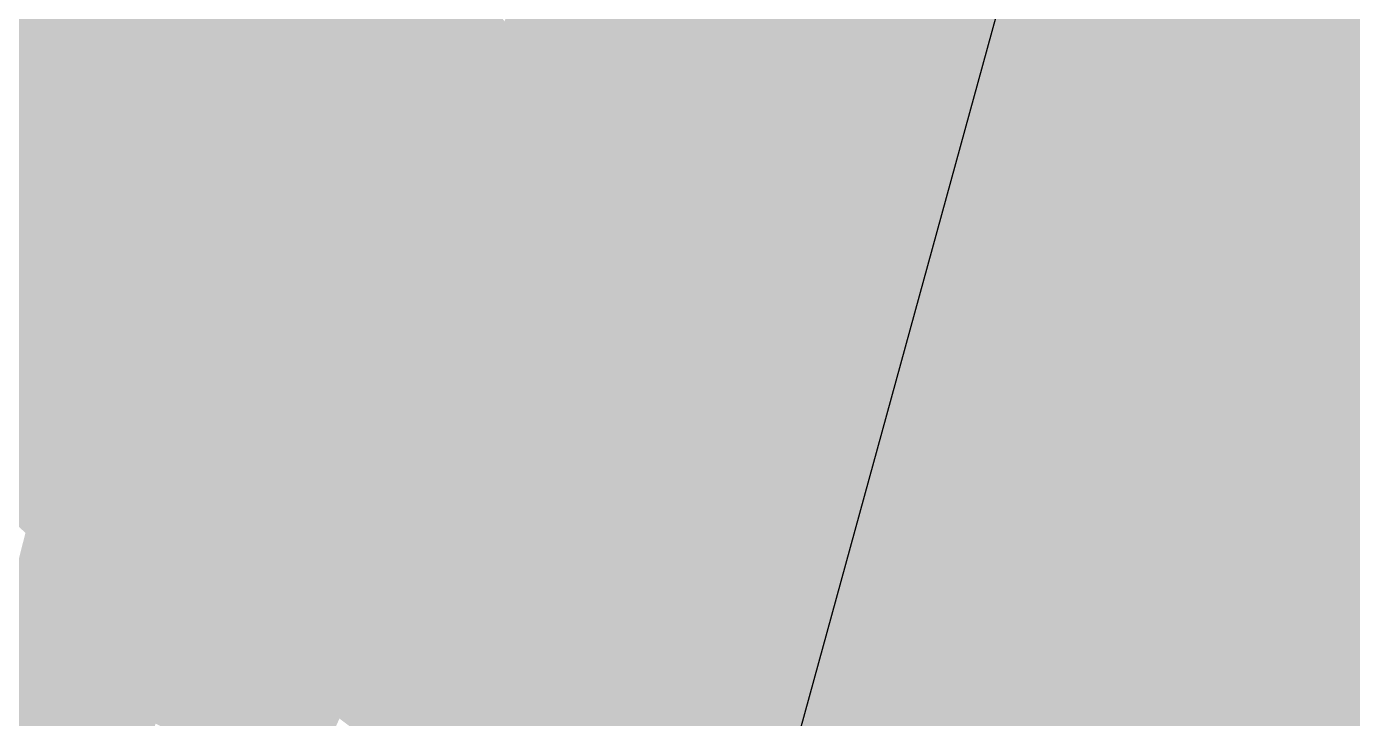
# Model space of a CAD drawing. Header units: millimetres. Extents: x 340454 to 342791, y 6993867 to 6995092.
# Drawn here: x 340729.665 to 340733.77, y 6994466.814 to 6994468.955 of the extents above; entities that cross this region are included whole.
import ezdxf

# ---------------------------------------------------------------- set-up
doc = ezdxf.new("R2010")
doc.units = ezdxf.units.MM
doc.header["$LTSCALE"] = 10
doc.linetypes.add('DASHDOT', pattern=[25.4, 12.7, -6.35, 0, -6.35])
for name, color, linetype in [('A-MODELAGEM', 7, 'Continuous'), ('U-SC-SECAO_TIPO', 251, 'Continuous'), ('URB-Calçadas', 2, 'Continuous'), ('URB-Quadras', 3, 'Continuous')]:
    doc.layers.add(name, color=color, linetype=linetype)

msp = doc.modelspace()

# ---------------------------------------------------------------- linework, layer by layer
at = {"layer": 'A-MODELAGEM', "color": 161, "linetype": 'Continuous', "lineweight": -3}
for points in [[(340734.4706, 6994473.9996), (340732.5572, 6994470.2907), (340732.7062, 6994468.1696)], [(340734.4706, 6994473.9996), (340732.7062, 6994468.1696), (340732.7101, 6994468.1131)], [(340734.4706, 6994473.9996), (340732.7101, 6994468.1131), (340732.8139, 6994466.6364)], [(340735.4427, 6994473.736), (340734.4706, 6994473.9996), (340732.8139, 6994466.6364)], [(340735.4427, 6994473.736), (340732.8139, 6994466.6364), (340732.9246, 6994465.061)], [(340735.4427, 6994473.736), (340732.9246, 6994465.061), (340732.9304, 6994464.9783)], [(340735.4427, 6994473.736), (340732.9304, 6994464.9783), (340733.7254, 6994465.6789)], [(340735.4427, 6994473.736), (340733.7254, 6994465.6789), (340734.8844, 6994467.9671)], [(340732.5572, 6994470.2907), (340732.5222, 6994470.1433), (340732.7062, 6994468.1696)], [(340731.4818, 6994470.2695), (340731.4335, 6994470.0725), (340731.8248, 6994468.8873)], [(340731.4818, 6994470.2695), (340731.8248, 6994468.8873), (340731.8668, 6994469.0224)], [(340732.5222, 6994470.1433), (340732.4874, 6994469.9965), (340732.6821, 6994468.0902)], [(340732.5222, 6994470.1433), (340732.6821, 6994468.0902), (340732.7062, 6994468.1696)], [(340731.4335, 6994470.0725), (340731.3857, 6994469.8779), (340731.7828, 6994468.7527)], [(340731.4335, 6994470.0725), (340731.7828, 6994468.7527), (340731.8248, 6994468.8873)], [(340732.4874, 6994469.9965), (340732.4529, 6994469.8505), (340732.658, 6994468.0105)], [(340732.4874, 6994469.9965), (340732.658, 6994468.0105), (340732.6821, 6994468.0902)], [(340731.3857, 6994469.8779), (340731.3386, 6994469.6856), (340731.7411, 6994468.6187)], [(340731.3857, 6994469.8779), (340731.7411, 6994468.6187), (340731.7828, 6994468.7527)], [(340732.4529, 6994469.8505), (340732.4185, 6994469.7056), (340732.6338, 6994467.9305)], [(340732.4529, 6994469.8505), (340732.6338, 6994467.9305), (340732.658, 6994468.0105)], [(340730.2656, 6994469.6825), (340730.2082, 6994469.4547), (340730.7031, 6994468.8026)], [(340730.2656, 6994469.6825), (340730.7031, 6994468.8026), (340730.7597, 6994468.9802)], [(340731.3386, 6994469.6856), (340731.292, 6994469.4958), (340731.6996, 6994468.4853)], [(340731.3386, 6994469.6856), (340731.6996, 6994468.4853), (340731.7411, 6994468.6187)], [(340732.0789, 6994469.7035), (340732.0363, 6994469.5668), (340732.218, 6994468.8595)], [(340732.0789, 6994469.7035), (340732.218, 6994468.8595), (340732.2507, 6994468.9974)], [(340732.4185, 6994469.7056), (340732.3844, 6994469.5616), (340732.6096, 6994467.8504)], [(340732.4185, 6994469.7056), (340732.6096, 6994467.8504), (340732.6338, 6994467.9305)], [(340732.0363, 6994469.5668), (340731.9938, 6994469.4302), (340732.1857, 6994468.723)], [(340732.0363, 6994469.5668), (340732.1857, 6994468.723), (340732.218, 6994468.8595)], [(340732.3844, 6994469.5616), (340732.3505, 6994469.4187), (340732.5853, 6994467.7702)], [(340732.3844, 6994469.5616), (340732.5853, 6994467.7702), (340732.6096, 6994467.8504)], [(340731.292, 6994469.4958), (340731.2461, 6994469.3085), (340731.6583, 6994468.3526)], [(340731.292, 6994469.4958), (340731.6583, 6994468.3526), (340731.6996, 6994468.4853)], [(340729.132, 6994469.46), (340729.6073, 6994468.8129), (340729.6776, 6994469.0289)], [(340730.2082, 6994469.4547), (340730.1516, 6994469.2304), (340730.647, 6994468.6264)], [(340730.2082, 6994469.4547), (340730.647, 6994468.6264), (340730.7031, 6994468.8026)], [(340731.9938, 6994469.4302), (340731.9514, 6994469.2939), (340732.1537, 6994468.5879)], [(340731.9938, 6994469.4302), (340732.1537, 6994468.5879), (340732.1857, 6994468.723)], [(340732.3505, 6994469.4187), (340732.317, 6994469.277), (340732.561, 6994467.6899)], [(340732.3505, 6994469.4187), (340732.561, 6994467.6899), (340732.5853, 6994467.7702)], [(340730.8741, 6994469.3394), (340730.8167, 6994469.1591), (340731.1, 6994468.7906)], [(340730.8741, 6994469.3394), (340731.1, 6994468.7906), (340731.1448, 6994468.9705)], [(340731.2461, 6994469.3085), (340731.2007, 6994469.1237), (340731.6172, 6994468.2207)], [(340731.2461, 6994469.3085), (340731.6172, 6994468.2207), (340731.6583, 6994468.3526)], [(340731.9514, 6994469.2939), (340731.909, 6994469.158), (340732.1221, 6994468.4544)], [(340731.9514, 6994469.2939), (340732.1221, 6994468.4544), (340732.1537, 6994468.5879)], [(340732.317, 6994469.277), (340732.2837, 6994469.1366), (340732.5367, 6994467.6096)], [(340732.317, 6994469.277), (340732.5367, 6994467.6096), (340732.561, 6994467.6899)], [(340729.7486, 6994469.247), (340729.6776, 6994469.0289), (340730.0266, 6994468.8146)], [(340729.7486, 6994469.247), (340730.0266, 6994468.8146), (340730.0822, 6994469.0322)], [(340730.1516, 6994469.2304), (340730.0959, 6994469.0096), (340730.5914, 6994468.4517)], [(340730.1516, 6994469.2304), (340730.5914, 6994468.4517), (340730.647, 6994468.6264)], [(340730.8167, 6994469.1591), (340730.7597, 6994468.9802), (340731.056, 6994468.6133)], [(340730.8167, 6994469.1591), (340731.056, 6994468.6133), (340731.1, 6994468.7906)], [(340731.909, 6994469.158), (340731.8668, 6994469.0224), (340732.0908, 6994468.3223)], [(340731.909, 6994469.158), (340732.0908, 6994468.3223), (340732.1221, 6994468.4544)], [(340732.2837, 6994469.1366), (340732.2507, 6994468.9974), (340732.5124, 6994467.5293)], [(340732.2837, 6994469.1366), (340732.5124, 6994467.5293), (340732.5367, 6994467.6096)], [(340731.2007, 6994469.1237), (340731.1448, 6994468.9705), (340731.156, 6994468.9414)], [(340731.2007, 6994469.1237), (340731.156, 6994468.9414), (340731.5764, 6994468.0896)], [(340731.2007, 6994469.1237), (340731.5764, 6994468.0896), (340731.6172, 6994468.2207)], [(340729.6776, 6994469.0289), (340729.6073, 6994468.8129), (340729.9719, 6994468.6005)], [(340729.6776, 6994469.0289), (340729.9719, 6994468.6005), (340730.0266, 6994468.8146)], [(340730.0822, 6994469.0322), (340730.0266, 6994468.8146), (340730.0959, 6994469.0096)], [(340730.0959, 6994469.0096), (340730.0266, 6994468.8146), (340730.0411, 6994468.7922)], [(340730.0959, 6994469.0096), (340730.0411, 6994468.7922), (340730.5362, 6994468.2786)], [(340730.0959, 6994469.0096), (340730.5362, 6994468.2786), (340730.5914, 6994468.4517)], [(340731.8668, 6994469.0224), (340731.8248, 6994468.8873), (340732.0598, 6994468.1918)], [(340731.8668, 6994469.0224), (340732.0598, 6994468.1918), (340732.0908, 6994468.3223)], [(340730.7597, 6994468.9802), (340730.7031, 6994468.8026), (340731.0125, 6994468.4385)], [(340730.7597, 6994468.9802), (340731.0125, 6994468.4385), (340731.056, 6994468.6133)], [(340731.1448, 6994468.9705), (340731.1, 6994468.7906), (340731.156, 6994468.9414)], [(340732.2507, 6994468.9974), (340732.218, 6994468.8595), (340732.4881, 6994467.4491)], [(340732.2507, 6994468.9974), (340732.4881, 6994467.4491), (340732.5124, 6994467.5293)], [(340731.156, 6994468.9414), (340731.1, 6994468.7906), (340731.1119, 6994468.7618)], [(340731.156, 6994468.9414), (340731.1119, 6994468.7618), (340731.5358, 6994467.9593)], [(340731.156, 6994468.9414), (340731.5358, 6994467.9593), (340731.5764, 6994468.0896)], [(340731.8248, 6994468.8873), (340731.7828, 6994468.7527), (340732.0293, 6994468.0629)], [(340731.8248, 6994468.8873), (340732.0293, 6994468.0629), (340732.0598, 6994468.1918)], [(340732.218, 6994468.8595), (340732.1857, 6994468.723), (340732.4639, 6994467.369)], [(340732.218, 6994468.8595), (340732.4639, 6994467.369), (340732.4881, 6994467.4491)], [(340729.6073, 6994468.8129), (340729.5376, 6994468.5989), (340729.918, 6994468.3897)], [(340729.6073, 6994468.8129), (340729.918, 6994468.3897), (340729.9719, 6994468.6005)], [(340730.0266, 6994468.8146), (340729.9719, 6994468.6005), (340730.0411, 6994468.7922)], [(340730.0411, 6994468.7922), (340729.9719, 6994468.6005), (340729.9871, 6994468.5783)], [(340730.0411, 6994468.7922), (340729.9871, 6994468.5783), (340730.4816, 6994468.107)], [(340730.0411, 6994468.7922), (340730.4816, 6994468.107), (340730.5362, 6994468.2786)], [(340730.7031, 6994468.8026), (340730.647, 6994468.6264), (340730.9697, 6994468.2664)], [(340730.7031, 6994468.8026), (340730.9697, 6994468.2664), (340731.0125, 6994468.4385)], [(340731.1, 6994468.7906), (340731.056, 6994468.6133), (340731.1119, 6994468.7618)], [(340731.1119, 6994468.7618), (340731.056, 6994468.6133), (340731.0685, 6994468.5847)], [(340731.1119, 6994468.7618), (340731.0685, 6994468.5847), (340731.4956, 6994467.83)], [(340731.1119, 6994468.7618), (340731.4956, 6994467.83), (340731.5358, 6994467.9593)], [(340731.7828, 6994468.7527), (340731.7411, 6994468.6187), (340731.9991, 6994467.9356)], [(340731.7828, 6994468.7527), (340731.9991, 6994467.9356), (340732.0293, 6994468.0629)], [(340732.1857, 6994468.723), (340732.1537, 6994468.5879), (340732.4396, 6994467.289)], [(340732.1857, 6994468.723), (340732.4396, 6994467.289), (340732.4639, 6994467.369)], [(340729.9719, 6994468.6005), (340729.918, 6994468.3897), (340729.9871, 6994468.5783)], [(340730.647, 6994468.6264), (340730.5914, 6994468.4517), (340730.9275, 6994468.0968)], [(340730.647, 6994468.6264), (340730.9275, 6994468.0968), (340730.9697, 6994468.2664)], [(340731.056, 6994468.6133), (340731.0125, 6994468.4385), (340731.0685, 6994468.5847)], [(340731.7411, 6994468.6187), (340731.6996, 6994468.4853), (340731.9694, 6994467.81)], [(340731.7411, 6994468.6187), (340731.9694, 6994467.81), (340731.9991, 6994467.9356)], [(340729.5376, 6994468.5989), (340729.4686, 6994468.3872), (340729.865, 6994468.1824)], [(340729.5376, 6994468.5989), (340729.865, 6994468.1824), (340729.918, 6994468.3897)], [(340729.9871, 6994468.5783), (340729.918, 6994468.3897), (340729.934, 6994468.3679)], [(340729.9871, 6994468.5783), (340729.934, 6994468.3679), (340730.4275, 6994467.9371)], [(340729.9871, 6994468.5783), (340730.4275, 6994467.9371), (340730.4816, 6994468.107)], [(340731.0685, 6994468.5847), (340731.0125, 6994468.4385), (340731.0257, 6994468.4103)], [(340731.0685, 6994468.5847), (340731.0257, 6994468.4103), (340731.4556, 6994467.7016)], [(340731.0685, 6994468.5847), (340731.4556, 6994467.7016), (340731.4956, 6994467.83)], [(340732.1537, 6994468.5879), (340732.1221, 6994468.4544), (340732.4155, 6994467.2092)], [(340732.1537, 6994468.5879), (340732.4155, 6994467.2092), (340732.4396, 6994467.289)], [(340731.6996, 6994468.4853), (340731.6583, 6994468.3526), (340731.94, 6994467.686)], [(340731.6996, 6994468.4853), (340731.94, 6994467.686), (340731.9694, 6994467.81)], [(340730.5914, 6994468.4517), (340730.5362, 6994468.2786), (340730.886, 6994467.9299)], [(340730.5914, 6994468.4517), (340730.886, 6994467.9299), (340730.9275, 6994468.0968)], [(340731.0125, 6994468.4385), (340730.9697, 6994468.2664), (340731.0257, 6994468.4103)], [(340732.1221, 6994468.4544), (340732.0908, 6994468.3223), (340732.3914, 6994467.1296)], [(340732.1221, 6994468.4544), (340732.3914, 6994467.1296), (340732.4155, 6994467.2092)], [(340731.0257, 6994468.4103), (340730.9697, 6994468.2664), (340730.9836, 6994468.2385)], [(340731.0257, 6994468.4103), (340730.9836, 6994468.2385), (340731.416, 6994467.5742)], [(340731.0257, 6994468.4103), (340731.416, 6994467.5742), (340731.4556, 6994467.7016)], [(340729.4686, 6994468.3872), (340729.4004, 6994468.1777), (340729.8129, 6994467.9786)], [(340729.4686, 6994468.3872), (340729.8129, 6994467.9786), (340729.865, 6994468.1824)], [(340729.918, 6994468.3897), (340729.865, 6994468.1824), (340729.934, 6994468.3679)], [(340729.934, 6994468.3679), (340729.865, 6994468.1824), (340729.8819, 6994468.161)], [(340729.934, 6994468.3679), (340729.8819, 6994468.161), (340730.3739, 6994467.769)], [(340729.934, 6994468.3679), (340730.3739, 6994467.769), (340730.4275, 6994467.9371)], [(340731.6583, 6994468.3526), (340731.6172, 6994468.2207), (340731.911, 6994467.5638)], [(340731.6583, 6994468.3526), (340731.911, 6994467.5638), (340731.94, 6994467.686)], [(340732.0908, 6994468.3223), (340732.0598, 6994468.1918), (340732.3674, 6994467.0502)], [(340732.0908, 6994468.3223), (340732.3674, 6994467.0502), (340732.3914, 6994467.1296)], [(340730.5362, 6994468.2786), (340730.4816, 6994468.107), (340730.8452, 6994467.7656)], [(340730.5362, 6994468.2786), (340730.8452, 6994467.7656), (340730.886, 6994467.9299)], [(340730.9697, 6994468.2664), (340730.9275, 6994468.0968), (340730.9836, 6994468.2385)], [(340730.9836, 6994468.2385), (340730.9275, 6994468.0968), (340730.9421, 6994468.0694)], [(340730.9836, 6994468.2385), (340730.9421, 6994468.0694), (340731.3766, 6994467.4479)], [(340730.9836, 6994468.2385), (340731.3766, 6994467.4479), (340731.416, 6994467.5742)], [(340731.6172, 6994468.2207), (340731.5764, 6994468.0896), (340731.8825, 6994467.4433)], [(340731.6172, 6994468.2207), (340731.8825, 6994467.4433), (340731.911, 6994467.5638)], [(340732.0598, 6994468.1918), (340732.0293, 6994468.0629), (340732.3435, 6994466.9712)], [(340732.0598, 6994468.1918), (340732.3435, 6994466.9712), (340732.3674, 6994467.0502)], [(340729.4004, 6994468.1777), (340729.3329, 6994467.9705), (340729.7617, 6994467.7782)], [(340729.4004, 6994468.1777), (340729.7617, 6994467.7782), (340729.8129, 6994467.9786)], [(340729.865, 6994468.1824), (340729.8129, 6994467.9786), (340729.8819, 6994468.161)], [(340729.8819, 6994468.161), (340729.8129, 6994467.9786), (340729.8306, 6994467.9577)], [(340729.8819, 6994468.161), (340729.8306, 6994467.9577), (340730.3209, 6994467.6025)], [(340729.8819, 6994468.161), (340730.3209, 6994467.6025), (340730.3739, 6994467.769)], [(340732.7062, 6994468.1696), (340732.6821, 6994468.0902), (340732.7101, 6994468.1131)], [(340730.4816, 6994468.107), (340730.4275, 6994467.9371), (340730.805, 6994467.604)], [(340730.4816, 6994468.107), (340730.805, 6994467.604), (340730.8452, 6994467.7656)], [(340732.7101, 6994468.1131), (340732.6821, 6994468.0902), (340732.6865, 6994468.0341)], [(340732.7101, 6994468.1131), (340732.6865, 6994468.0341), (340732.8139, 6994466.6364)], [(340730.9275, 6994468.0968), (340730.886, 6994467.9299), (340730.9421, 6994468.0694)], [(340730.9421, 6994468.0694), (340730.886, 6994467.9299), (340730.9012, 6994467.903)], [(340730.9421, 6994468.0694), (340730.9012, 6994467.903), (340731.3377, 6994467.3227)], [(340730.9421, 6994468.0694), (340731.3377, 6994467.3227), (340731.3766, 6994467.4479)], [(340731.5764, 6994468.0896), (340731.5358, 6994467.9593), (340731.8543, 6994467.3245)], [(340731.5764, 6994468.0896), (340731.8543, 6994467.3245), (340731.8825, 6994467.4433)], [(340732.6821, 6994468.0902), (340732.658, 6994468.0105), (340732.6865, 6994468.0341)], [(340732.0293, 6994468.0629), (340731.9991, 6994467.9356), (340732.3197, 6994466.8925)], [(340732.0293, 6994468.0629), (340732.3197, 6994466.8925), (340732.3435, 6994466.9712)], [(340732.6865, 6994468.0341), (340732.658, 6994468.0105), (340732.6628, 6994467.9547)], [(340732.6865, 6994468.0341), (340732.6628, 6994467.9547), (340732.8001, 6994466.5753)], [(340732.6865, 6994468.0341), (340732.8001, 6994466.5753), (340732.8139, 6994466.6364)], [(340732.658, 6994468.0105), (340732.6338, 6994467.9305), (340732.6628, 6994467.9547)], [(340729.3329, 6994467.9705), (340729.2662, 6994467.7657), (340729.7114, 6994467.5812)], [(340729.3329, 6994467.9705), (340729.7114, 6994467.5812), (340729.7617, 6994467.7782)], [(340729.8129, 6994467.9786), (340729.7617, 6994467.7782), (340729.8306, 6994467.9577)], [(340729.8306, 6994467.9577), (340729.7617, 6994467.7782), (340729.7801, 6994467.7578)], [(340729.8306, 6994467.9577), (340729.7801, 6994467.7578), (340730.2685, 6994467.4379)], [(340729.8306, 6994467.9577), (340730.2685, 6994467.4379), (340730.3209, 6994467.6025)], [(340731.5358, 6994467.9593), (340731.4956, 6994467.83), (340731.8266, 6994467.2075)], [(340731.5358, 6994467.9593), (340731.8266, 6994467.2075), (340731.8543, 6994467.3245)], [(340732.6628, 6994467.9547), (340732.6338, 6994467.9305), (340732.639, 6994467.8753)], [(340732.6628, 6994467.9547), (340732.639, 6994467.8753), (340732.7865, 6994466.5146)], [(340732.6628, 6994467.9547), (340732.7865, 6994466.5146), (340732.8001, 6994466.5753)], [(340734.8844, 6994467.9671), (340733.7254, 6994465.6789), (340733.7556, 6994463.907)], [(340734.8844, 6994467.9671), (340733.7556, 6994463.907), (340733.7835, 6994463.8958)], [(340730.4275, 6994467.9371), (340730.3739, 6994467.769), (340730.7655, 6994467.445)], [(340730.4275, 6994467.9371), (340730.7655, 6994467.445), (340730.805, 6994467.604)], [(340730.886, 6994467.9299), (340730.8452, 6994467.7656), (340730.9012, 6994467.903)], [(340730.9012, 6994467.903), (340730.8452, 6994467.7656), (340730.8611, 6994467.7393)], [(340730.9012, 6994467.903), (340730.8611, 6994467.7393), (340731.299, 6994467.1986)], [(340730.9012, 6994467.903), (340731.299, 6994467.1986), (340731.3377, 6994467.3227)], [(340731.9991, 6994467.9356), (340731.9694, 6994467.81), (340732.296, 6994466.8142)], [(340731.9991, 6994467.9356), (340732.296, 6994466.8142), (340732.3197, 6994466.8925)], [(340732.6338, 6994467.9305), (340732.6096, 6994467.8504), (340732.639, 6994467.8753)], [(340732.639, 6994467.8753), (340732.6096, 6994467.8504), (340732.6152, 6994467.7956)], [(340732.639, 6994467.8753), (340732.6152, 6994467.7956), (340732.7729, 6994466.4544)], [(340732.639, 6994467.8753), (340732.7729, 6994466.4544), (340732.7865, 6994466.5146)], [(340731.4956, 6994467.83), (340731.4556, 6994467.7016), (340731.7993, 6994467.0923)], [(340731.4956, 6994467.83), (340731.7993, 6994467.0923), (340731.8266, 6994467.2075)], [(340732.6096, 6994467.8504), (340732.5853, 6994467.7702), (340732.6152, 6994467.7956)], [(340729.7617, 6994467.7782), (340729.7114, 6994467.5812), (340729.7801, 6994467.7578)], [(340731.9694, 6994467.81), (340731.94, 6994467.686), (340732.2724, 6994466.7363)], [(340731.9694, 6994467.81), (340732.2724, 6994466.7363), (340732.296, 6994466.8142)], [(340732.6152, 6994467.7956), (340732.5853, 6994467.7702), (340732.5914, 6994467.7159)], [(340732.6152, 6994467.7956), (340732.5914, 6994467.7159), (340732.7595, 6994466.3947)], [(340732.6152, 6994467.7956), (340732.7595, 6994466.3947), (340732.7729, 6994466.4544)], [(340729.2662, 6994467.7657), (340729.6619, 6994467.3878), (340729.7114, 6994467.5812)], [(340729.7801, 6994467.7578), (340729.7114, 6994467.5812), (340729.7306, 6994467.5614)], [(340729.7801, 6994467.7578), (340729.7306, 6994467.5614), (340730.2166, 6994467.2751)], [(340729.7801, 6994467.7578), (340730.2166, 6994467.2751), (340730.2685, 6994467.4379)], [(340730.3739, 6994467.769), (340730.3209, 6994467.6025), (340730.7266, 6994467.2887)], [(340730.3739, 6994467.769), (340730.7266, 6994467.2887), (340730.7655, 6994467.445)], [(340730.8452, 6994467.7656), (340730.805, 6994467.604), (340730.8611, 6994467.7393)], [(340730.8611, 6994467.7393), (340730.805, 6994467.604), (340730.8216, 6994467.5782)], [(340730.8611, 6994467.7393), (340730.8216, 6994467.5782), (340731.2608, 6994467.0757)], [(340730.8611, 6994467.7393), (340731.2608, 6994467.0757), (340731.299, 6994467.1986)], [(340732.5853, 6994467.7702), (340732.561, 6994467.6899), (340732.5914, 6994467.7159)], [(340731.4556, 6994467.7016), (340731.416, 6994467.5742), (340731.7724, 6994466.9788)], [(340731.4556, 6994467.7016), (340731.7724, 6994466.9788), (340731.7993, 6994467.0923)], [(340732.5914, 6994467.7159), (340732.561, 6994467.6899), (340732.5675, 6994467.6362)], [(340732.5914, 6994467.7159), (340732.5675, 6994467.6362), (340732.7462, 6994466.3355)], [(340732.5914, 6994467.7159), (340732.7462, 6994466.3355), (340732.7595, 6994466.3947)], [(340731.94, 6994467.686), (340731.911, 6994467.5638), (340732.249, 6994466.6588)], [(340731.94, 6994467.686), (340732.249, 6994466.6588), (340732.2724, 6994466.7363)], [(340732.561, 6994467.6899), (340732.5367, 6994467.6096), (340732.5675, 6994467.6362)], [(340732.5675, 6994467.6362), (340732.5367, 6994467.6096), (340732.5437, 6994467.5565)], [(340732.5675, 6994467.6362), (340732.5437, 6994467.5565), (340732.733, 6994466.2769)], [(340732.5675, 6994467.6362), (340732.733, 6994466.2769), (340732.7462, 6994466.3355)], [(340729.7114, 6994467.5812), (340729.6619, 6994467.3878), (340729.7306, 6994467.5614)], [(340730.3209, 6994467.6025), (340730.2685, 6994467.4379), (340730.6884, 6994467.135)], [(340730.3209, 6994467.6025), (340730.6884, 6994467.135), (340730.7266, 6994467.2887)], [(340730.805, 6994467.604), (340730.7655, 6994467.445), (340730.8216, 6994467.5782)], [(340730.8216, 6994467.5782), (340730.7655, 6994467.445), (340730.7827, 6994467.4199)], [(340730.8216, 6994467.5782), (340730.7827, 6994467.4199), (340731.2229, 6994466.9541)], [(340730.8216, 6994467.5782), (340731.2229, 6994466.9541), (340731.2608, 6994467.0757)], [(340731.416, 6994467.5742), (340731.3766, 6994467.4479), (340731.746, 6994466.8672)], [(340731.416, 6994467.5742), (340731.746, 6994466.8672), (340731.7724, 6994466.9788)], [(340732.5367, 6994467.6096), (340732.5124, 6994467.5293), (340732.5437, 6994467.5565)], [(340729.7306, 6994467.5614), (340729.6619, 6994467.3878), (340729.682, 6994467.3686)], [(340729.7306, 6994467.5614), (340729.682, 6994467.3686), (340730.1654, 6994467.1142)], [(340729.7306, 6994467.5614), (340730.1654, 6994467.1142), (340730.2166, 6994467.2751)], [(340731.911, 6994467.5638), (340731.8825, 6994467.4433), (340732.2256, 6994466.5819)], [(340731.911, 6994467.5638), (340732.2256, 6994466.5819), (340732.249, 6994466.6588)], [(340732.5437, 6994467.5565), (340732.5124, 6994467.5293), (340732.5199, 6994467.4768)], [(340732.5437, 6994467.5565), (340732.5199, 6994467.4768), (340732.7199, 6994466.2189)], [(340732.5437, 6994467.5565), (340732.7199, 6994466.2189), (340732.733, 6994466.2769)], [(340732.5124, 6994467.5293), (340732.4881, 6994467.4491), (340732.5199, 6994467.4768)], [(340732.5199, 6994467.4768), (340732.4881, 6994467.4491), (340732.4961, 6994467.3972)], [(340732.5199, 6994467.4768), (340732.4961, 6994467.3972), (340732.707, 6994466.1615)], [(340732.5199, 6994467.4768), (340732.707, 6994466.1615), (340732.7199, 6994466.2189)], [(340730.2685, 6994467.4379), (340730.2166, 6994467.2751), (340730.6509, 6994466.9841)], [(340730.2685, 6994467.4379), (340730.6509, 6994466.9841), (340730.6884, 6994467.135)], [(340730.7655, 6994467.445), (340730.7266, 6994467.2887), (340730.7827, 6994467.4199)], [(340730.7827, 6994467.4199), (340730.7266, 6994467.2887), (340730.7446, 6994467.2643)], [(340730.7827, 6994467.4199), (340730.7446, 6994467.2643), (340731.1854, 6994466.8336)], [(340730.7827, 6994467.4199), (340731.1854, 6994466.8336), (340731.2229, 6994466.9541)], [(340731.3766, 6994467.4479), (340731.3377, 6994467.3227), (340731.72, 6994466.7574)], [(340731.3766, 6994467.4479), (340731.72, 6994466.7574), (340731.746, 6994466.8672)], [(340731.8825, 6994467.4433), (340731.8543, 6994467.3245), (340732.2025, 6994466.5054)], [(340731.8825, 6994467.4433), (340732.2025, 6994466.5054), (340732.2256, 6994466.5819)], [(340732.4881, 6994467.4491), (340732.4639, 6994467.369), (340732.4961, 6994467.3972)], [(340729.6619, 6994467.3878), (340729.6133, 6994467.1977), (340729.682, 6994467.3686)], [(340729.682, 6994467.3686), (340729.6133, 6994467.1977), (340729.6342, 6994467.1792)], [(340729.682, 6994467.3686), (340729.6342, 6994467.1792), (340730.1148, 6994466.9553)], [(340729.682, 6994467.3686), (340730.1148, 6994466.9553), (340730.1654, 6994467.1142)], [(340732.4639, 6994467.369), (340732.4396, 6994467.289), (340732.4723, 6994467.3178)], [(340732.4961, 6994467.3972), (340732.4639, 6994467.369), (340732.4723, 6994467.3178)], [(340732.4961, 6994467.3972), (340732.4723, 6994467.3178), (340732.6942, 6994466.1047)], [(340732.4961, 6994467.3972), (340732.6942, 6994466.1047), (340732.707, 6994466.1615)], [(340730.7266, 6994467.2887), (340730.6884, 6994467.135), (340730.7446, 6994467.2643)], [(340731.3377, 6994467.3227), (340731.299, 6994467.1986), (340731.6944, 6994466.6493)], [(340731.3377, 6994467.3227), (340731.6944, 6994466.6493), (340731.72, 6994466.7574)], [(340731.8543, 6994467.3245), (340731.8266, 6994467.2075), (340732.1795, 6994466.4294)], [(340731.8543, 6994467.3245), (340732.1795, 6994466.4294), (340732.2025, 6994466.5054)], [(340732.4396, 6994467.289), (340732.4155, 6994467.2092), (340732.4486, 6994467.2385)], [(340732.4723, 6994467.3178), (340732.4396, 6994467.289), (340732.4486, 6994467.2385)], [(340732.4723, 6994467.3178), (340732.4486, 6994467.2385), (340732.6816, 6994466.0485)], [(340732.4723, 6994467.3178), (340732.6816, 6994466.0485), (340732.6942, 6994466.1047)], [(340730.2166, 6994467.2751), (340730.1654, 6994467.1142), (340730.614, 6994466.8357)], [(340730.2166, 6994467.2751), (340730.614, 6994466.8357), (340730.6509, 6994466.9841)], [(340730.7446, 6994467.2643), (340730.6884, 6994467.135), (340730.707, 6994467.1114)], [(340730.7446, 6994467.2643), (340730.707, 6994467.1114), (340731.1483, 6994466.7145)], [(340730.7446, 6994467.2643), (340731.1483, 6994466.7145), (340731.1854, 6994466.8336)], [(340731.8266, 6994467.2075), (340731.7993, 6994467.0923), (340732.1567, 6994466.354)], [(340731.8266, 6994467.2075), (340732.1567, 6994466.354), (340732.1795, 6994466.4294)], [(340732.4155, 6994467.2092), (340732.3914, 6994467.1296), (340732.4249, 6994467.1594)], [(340732.4486, 6994467.2385), (340732.4155, 6994467.2092), (340732.4249, 6994467.1594)], [(340732.4486, 6994467.2385), (340732.4249, 6994467.1594), (340732.6691, 6994465.9931)], [(340732.4486, 6994467.2385), (340732.6691, 6994465.9931), (340732.6816, 6994466.0485)], [(340729.6342, 6994467.1792), (340729.5873, 6994466.9933), (340730.0648, 6994466.7982)], [(340729.6342, 6994467.1792), (340730.0648, 6994466.7982), (340730.1148, 6994466.9553)], [(340731.299, 6994467.1986), (340731.2608, 6994467.0757), (340731.6692, 6994466.5431)], [(340731.299, 6994467.1986), (340731.6692, 6994466.5431), (340731.6944, 6994466.6493)], [(340730.6884, 6994467.135), (340730.6509, 6994466.9841), (340730.707, 6994467.1114)], [(340732.3914, 6994467.1296), (340732.3674, 6994467.0502), (340732.4014, 6994467.0806)], [(340732.4249, 6994467.1594), (340732.3914, 6994467.1296), (340732.4014, 6994467.0806)], [(340732.4249, 6994467.1594), (340732.4014, 6994467.0806), (340732.6568, 6994465.9383)], [(340732.4249, 6994467.1594), (340732.6568, 6994465.9383), (340732.6691, 6994465.9931)], [(340730.1654, 6994467.1142), (340730.1148, 6994466.9553), (340730.5778, 6994466.69)], [(340730.1654, 6994467.1142), (340730.5778, 6994466.69), (340730.614, 6994466.8357)], [(340730.707, 6994467.1114), (340730.6509, 6994466.9841), (340730.6702, 6994466.9611)], [(340730.707, 6994467.1114), (340730.6702, 6994466.9611), (340731.1116, 6994466.5967)], [(340730.707, 6994467.1114), (340731.1116, 6994466.5967), (340731.1483, 6994466.7145)], [(340731.7993, 6994467.0923), (340731.7724, 6994466.9788), (340732.1341, 6994466.2792)], [(340731.7993, 6994467.0923), (340732.1341, 6994466.2792), (340732.1567, 6994466.354)], [(340732.4014, 6994467.0806), (340732.3674, 6994467.0502), (340732.3779, 6994467.002)], [(340732.4014, 6994467.0806), (340732.3779, 6994467.002), (340732.6446, 6994465.8841)], [(340732.4014, 6994467.0806), (340732.6446, 6994465.8841), (340732.6568, 6994465.9383)], [(340731.2608, 6994467.0757), (340731.2229, 6994466.9541), (340731.6445, 6994466.4387)], [(340731.2608, 6994467.0757), (340731.6445, 6994466.4387), (340731.6692, 6994466.5431)], [(340732.3674, 6994467.0502), (340732.3435, 6994466.9712), (340732.3779, 6994467.002)], [(340732.3779, 6994467.002), (340732.3435, 6994466.9712), (340732.3545, 6994466.9238)], [(340732.3779, 6994467.002), (340732.3545, 6994466.9238), (340732.6326, 6994465.8307)], [(340732.3779, 6994467.002), (340732.6326, 6994465.8307), (340732.6446, 6994465.8841)], [(340729.5873, 6994466.9933), (340729.5413, 6994466.8109), (340730.0154, 6994466.6432)], [(340729.5873, 6994466.9933), (340730.0154, 6994466.6432), (340730.0648, 6994466.7982)], [(340730.6509, 6994466.9841), (340730.614, 6994466.8357), (340730.6702, 6994466.9611)], [(340730.6702, 6994466.9611), (340730.614, 6994466.8357), (340730.634, 6994466.8136)], [(340730.6702, 6994466.9611), (340730.634, 6994466.8136), (340731.0754, 6994466.4802)], [(340730.6702, 6994466.9611), (340731.0754, 6994466.4802), (340731.1116, 6994466.5967)], [(340731.7724, 6994466.9788), (340731.746, 6994466.8672), (340732.1116, 6994466.2051)], [(340731.7724, 6994466.9788), (340732.1116, 6994466.2051), (340732.1341, 6994466.2792)], [(340732.3435, 6994466.9712), (340732.3197, 6994466.8925), (340732.3545, 6994466.9238)], [(340730.1148, 6994466.9553), (340730.0648, 6994466.7982), (340730.5422, 6994466.547)], [(340730.1148, 6994466.9553), (340730.5422, 6994466.547), (340730.5778, 6994466.69)], [(340731.2229, 6994466.9541), (340731.1854, 6994466.8336), (340731.6202, 6994466.3362)], [(340731.2229, 6994466.9541), (340731.6202, 6994466.3362), (340731.6445, 6994466.4387)], [(340732.3545, 6994466.9238), (340732.3197, 6994466.8925), (340732.3312, 6994466.846)], [(340732.3545, 6994466.9238), (340732.3312, 6994466.846), (340732.6208, 6994465.7781)], [(340732.3545, 6994466.9238), (340732.6208, 6994465.7781), (340732.6326, 6994465.8307)], [(340732.3197, 6994466.8925), (340732.296, 6994466.8142), (340732.3312, 6994466.846)], [(340730.614, 6994466.8357), (340730.5778, 6994466.69), (340730.634, 6994466.8136)], [(340731.746, 6994466.8672), (340731.72, 6994466.7574), (340732.0894, 6994466.1316)], [(340731.746, 6994466.8672), (340732.0894, 6994466.1316), (340732.1116, 6994466.2051)], [(340732.3312, 6994466.846), (340732.296, 6994466.8142), (340732.3081, 6994466.7686)], [(340732.3312, 6994466.846), (340732.3081, 6994466.7686), (340732.6091, 6994465.7261)], [(340732.3312, 6994466.846), (340732.6091, 6994465.7261), (340732.6208, 6994465.7781)], [(340731.1854, 6994466.8336), (340731.1483, 6994466.7145), (340731.5963, 6994466.2354)], [(340731.1854, 6994466.8336), (340731.5963, 6994466.2354), (340731.6202, 6994466.3362)], [(340732.296, 6994466.8142), (340732.2724, 6994466.7363), (340732.3081, 6994466.7686)]]:
    msp.add_solid(points, dxfattribs=at)
at = {"layer": 'U-SC-SECAO_TIPO', "color": 251, "linetype": 'DASHDOT', "lineweight": -3}
msp.add_lwpolyline([(340742.8006, 6994505.8866), (340729.4173, 6994457.1565), (340727.8283, 6994451.3707)], dxfattribs=at)
at = {"layer": 'URB-Calçadas', "lineweight": 0}
msp.add_lwpolyline([(340737.9382, 6994567.9152, -0.173456), (340714.4702, 6994467.4916, 0.151029), (340713.6732, 6994464.648, -1.966639), (340703.0265, 6994471.9859, 0.168204), (340705.5895, 6994474.0192, 0.200073), (340724.3212, 6994581.8954, 0.104086)], format="xyb", dxfattribs=at)
at = {"layer": 'URB-Quadras', "color": 252, "lineweight": 0}
msp.add_lwpolyline([(340815.2411, 6994491.9257, 0.038213), (340872.813, 6994444.8145, 0.427498), (340879.8998, 6994446.2404), (340906.6702, 6994488.5375, 0.399537), (340905.3286, 6994495.2964, -0.090947), (340797.4532, 6994605.4907, 0.427165), (340790.3324, 6994606.7132), (340742.1055, 6994571.0018, 0.26508), (340740.1075, 6994566.4691, -0.172307), (340715.6107, 6994465.5763, -0.089172), (340715.6107, 6994465.5763, -2.016247), (340701.9174, 6994473.7042, 0.157194), (340704.2699, 6994475.6737, 0.197995), (340722.4662, 6994581.0288, 0.104869), (340721.6035, 6994582.9154), (340685.6056, 6994631.4815, 0.2535), (340684.7421, 6994631.8842, -0.18056), (340678.0121, 6994633.9449)], format="xyb", dxfattribs=at)

doc.saveas('drawing.dxf')
